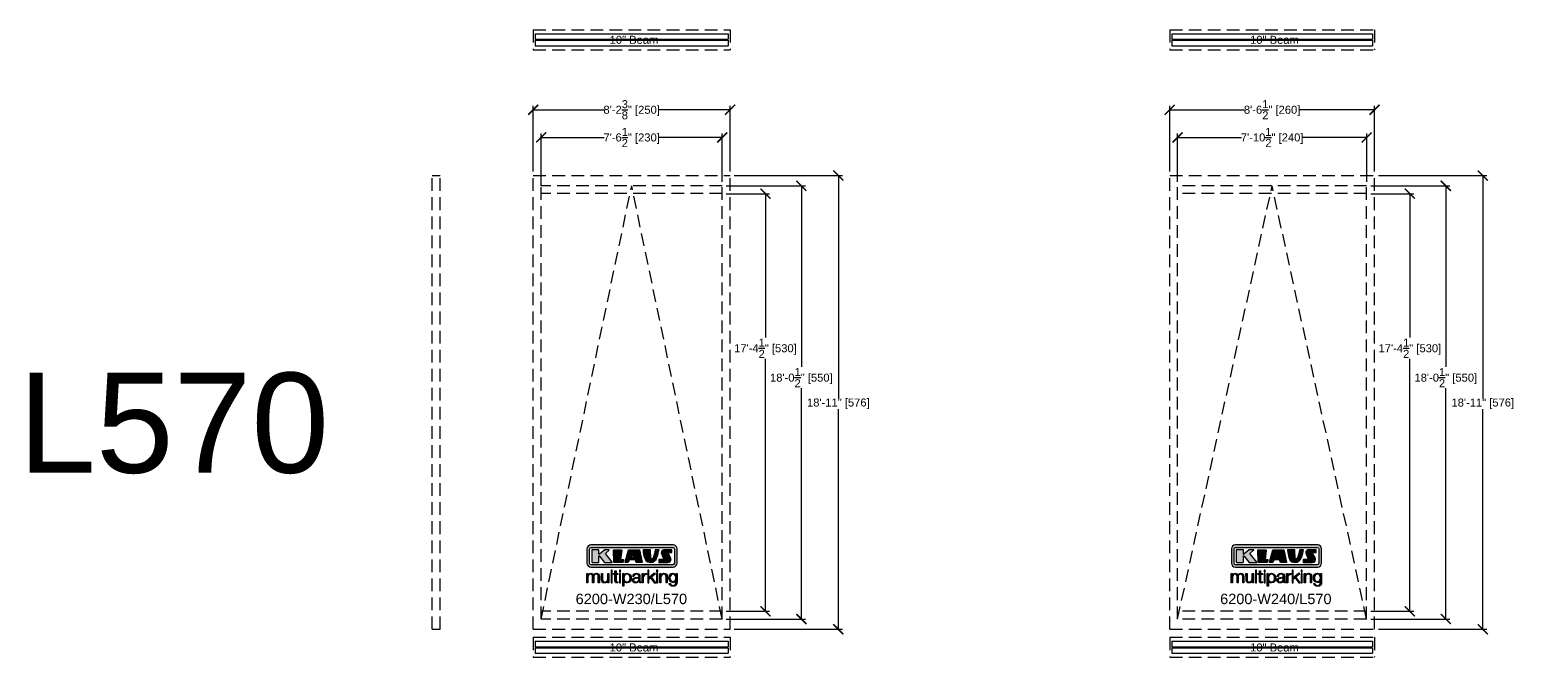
# Model space of a CAD drawing. Extents: x -210816 to 20092, y 4708 to 41486.
# Drawn here: x 14367 to 15108, y 9407 to 9721 of the extents above; entities that cross this region are included whole.
import ezdxf

# ---------------------------------------------------------------- set-up
doc = ezdxf.new("R2010")
doc.units = 0
doc.header["$MEASUREMENT"] = 0
doc.linetypes.add('DASHED', pattern=[0.2067, 0.1654, -0.0413])
doc.linetypes.add('HIDDEN', pattern=[9.525, 6.35, -3.175])
doc.layers.get('0').update_dxf_attribs({"linetype": 'CONTINUOUS'})
doc.layers.get('DEFPOINTS').update_dxf_attribs({"linetype": 'CONTINUOUS'})
for name, color, linetype in [('DIM', 6, 'CONTINUOUS'), ('KLAUS', 30, 'CONTINUOUS'), ('LOGO', 7, 'CONTINUOUS')]:
    doc.layers.add(name, color=color, linetype=linetype)
doc.styles.get("Standard").update_dxf_attribs({"font": 'arial.ttf'})
doc.dimstyles.get("Standard").update_dxf_attribs({"dimtxt": 5, "dimasz": 5, "dimexe": 2, "dimexo": 2, "dimgap": 0.09, "dimtad": 0, "dimtih": 1, "dimtoh": 1, "dimdec": 1, "dimzin": 0, "dimdsep": 46, "dimlunit": 4, "dimtxsty": 'Standard', "dimblk": 'ARCHTICK', "dimcen": -0.09, "dimadec": 0, "dimazin": 0, "dimtfac": 1, "dimtdec": 4, "dimtofl": 0, "dimtmove": 0, "dimatfit": 3, "dimldrblk": 'ARCHTICK', "dimfxl": 1, "dimtolj": 1, "dimtzin": 0, "dimarcsym": 0})

# ---------------------------------------------------------------- blocks, each defined once
blk = doc.blocks.new('_ARCHTICK')
at = {"color": 0, "linetype": 'ByBlock', "const_width": 0.15}
blk.add_lwpolyline([(-0.5, -0.5), (0.5, 0.5)], dxfattribs=at)
blk = doc.blocks.new('*D10911')
at = {"layer": 'DEFPOINTS', "color": 0}
for p in [(14712.72, 9642.48), (14712.72, 9425.98), (14752.27, 9425.98)]:
    blk.add_point(p, dxfattribs=at)
at = {"layer": 'DIM', "color": 0, "lineweight": -2}
for p, q in [((14714.72, 9642.48), (14754.27, 9642.48)), ((14752.27, 9642.48), (14752.27, 9551.97)), ((14752.27, 9425.98), (14752.27, 9541.31)), ((14714.72, 9425.98), (14754.27, 9425.98))]:
    blk.add_line(p, q, dxfattribs=at)
at = {"layer": 'DIM', "color": 0, "lineweight": -2, "xscale": 5, "yscale": 5, "zscale": 5}
for p, rotation in [((14752.27, 9642.48), 90), ((14752.27, 9425.98), 270)]:
    blk.add_blockref('_ARCHTICK', p, dxfattribs=dict(at, rotation=rotation))
at = {"layer": 'DIM', "color": 0, "insert": (14752.27, 9546.64), "char_height": 4, "attachment_point": 5}
blk.add_mtext('\\A1;18\'-0{\\H1.000000x;\\S1/2;}" [550]', dxfattribs=at)
blk = doc.blocks.new('*D10912')
at = {"layer": 'DEFPOINTS', "color": 0}
for p in [(14716.65, 9647.61), (14716.65, 9420.86), (14770.76, 9420.86)]:
    blk.add_point(p, dxfattribs=at)
at = {"layer": 'DIM', "color": 0, "lineweight": -2}
for p, q in [((14718.65, 9647.61), (14772.76, 9647.61)), ((14770.76, 9647.61), (14770.76, 9536.24)), ((14770.76, 9420.86), (14770.76, 9530.94)), ((14718.65, 9420.86), (14772.76, 9420.86))]:
    blk.add_line(p, q, dxfattribs=at)
at = {"layer": 'DIM', "color": 0, "lineweight": -2, "xscale": 5, "yscale": 5, "zscale": 5}
for p, rotation in [((14770.76, 9647.61), 90), ((14770.76, 9420.86), 270)]:
    blk.add_blockref('_ARCHTICK', p, dxfattribs=dict(at, rotation=rotation))
at = {"layer": 'DIM', "color": 0, "insert": (14770.76, 9533.59), "char_height": 4, "attachment_point": 5}
blk.add_mtext('\\A1;18\'-11" [576]', dxfattribs=at)
blk = doc.blocks.new('*D10913')
at = {"layer": 'DEFPOINTS', "color": 0}
for p in [(14712.72, 9638.58), (14712.72, 9429.86), (14734.32, 9429.86)]:
    blk.add_point(p, dxfattribs=at)
at = {"layer": 'DIM', "color": 0, "lineweight": -2}
for p, q in [((14714.72, 9638.58), (14736.32, 9638.58)), ((14734.32, 9638.58), (14734.32, 9566.65)), ((14734.32, 9429.86), (14734.32, 9556)), ((14714.72, 9429.86), (14736.32, 9429.86))]:
    blk.add_line(p, q, dxfattribs=at)
at = {"layer": 'DIM', "color": 0, "lineweight": -2, "xscale": 5, "yscale": 5, "zscale": 5}
for p, rotation in [((14734.32, 9638.58), 90), ((14734.32, 9429.86), 270)]:
    blk.add_blockref('_ARCHTICK', p, dxfattribs=dict(at, rotation=rotation))
at = {"layer": 'DIM', "color": 0, "insert": (14734.32, 9561.32), "char_height": 4, "attachment_point": 5}
blk.add_mtext('\\A1;17\'-4{\\H1.000000x;\\S1/2;}" [530]', dxfattribs=at)
blk = doc.blocks.new('*D10945')
at = {"layer": 'DEFPOINTS', "color": 0}
for p in [(15034.82, 9642.48), (15034.82, 9425.98), (15074.37, 9425.98)]:
    blk.add_point(p, dxfattribs=at)
at = {"layer": 'DIM', "color": 0, "lineweight": -2}
for p, q in [((15036.82, 9642.48), (15076.37, 9642.48)), ((15074.37, 9642.48), (15074.37, 9551.97)), ((15074.37, 9425.98), (15074.37, 9541.31)), ((15036.82, 9425.98), (15076.37, 9425.98))]:
    blk.add_line(p, q, dxfattribs=at)
at = {"layer": 'DIM', "color": 0, "lineweight": -2, "xscale": 5, "yscale": 5, "zscale": 5}
for p, rotation in [((15074.37, 9642.48), 90), ((15074.37, 9425.98), 270)]:
    blk.add_blockref('_ARCHTICK', p, dxfattribs=dict(at, rotation=rotation))
at = {"layer": 'DIM', "color": 0, "insert": (15074.37, 9546.64), "char_height": 4, "attachment_point": 5}
blk.add_mtext('\\A1;18\'-0{\\H1.000000x;\\S1/2;}" [550]', dxfattribs=at)
blk = doc.blocks.new('*D10946')
at = {"layer": 'DEFPOINTS', "color": 0}
for p in [(15038.75, 9647.61), (15038.75, 9420.86), (15092.86, 9420.86)]:
    blk.add_point(p, dxfattribs=at)
at = {"layer": 'DIM', "color": 0, "lineweight": -2}
for p, q in [((15040.75, 9647.61), (15094.86, 9647.61)), ((15092.86, 9647.61), (15092.86, 9536.24)), ((15092.86, 9420.86), (15092.86, 9530.94)), ((15040.75, 9420.86), (15094.86, 9420.86))]:
    blk.add_line(p, q, dxfattribs=at)
at = {"layer": 'DIM', "color": 0, "lineweight": -2, "xscale": 5, "yscale": 5, "zscale": 5}
for p, rotation in [((15092.86, 9647.61), 90), ((15092.86, 9420.86), 270)]:
    blk.add_blockref('_ARCHTICK', p, dxfattribs=dict(at, rotation=rotation))
at = {"layer": 'DIM', "color": 0, "insert": (15092.86, 9533.59), "char_height": 4, "attachment_point": 5}
blk.add_mtext('\\A1;18\'-11" [576]', dxfattribs=at)
blk = doc.blocks.new('*D10947')
at = {"layer": 'DEFPOINTS', "color": 0}
for p in [(15034.82, 9638.58), (15034.82, 9429.86), (15056.42, 9429.86)]:
    blk.add_point(p, dxfattribs=at)
at = {"layer": 'DIM', "color": 0, "lineweight": -2}
for p, q in [((15036.82, 9638.58), (15058.42, 9638.58)), ((15056.42, 9638.58), (15056.42, 9566.65)), ((15056.42, 9429.86), (15056.42, 9556)), ((15036.82, 9429.86), (15058.42, 9429.86))]:
    blk.add_line(p, q, dxfattribs=at)
at = {"layer": 'DIM', "color": 0, "lineweight": -2, "xscale": 5, "yscale": 5, "zscale": 5}
for p, rotation in [((15056.42, 9638.58), 90), ((15056.42, 9429.86), 270)]:
    blk.add_blockref('_ARCHTICK', p, dxfattribs=dict(at, rotation=rotation))
at = {"layer": 'DIM', "color": 0, "insert": (15056.42, 9561.32), "char_height": 4, "attachment_point": 5}
blk.add_mtext('\\A1;17\'-4{\\H1.000000x;\\S1/2;}" [530]', dxfattribs=at)
blk = doc.blocks.new('A$C21196')
at = {"layer": 'KLAUS', "linetype": 'HIDDEN'}
for p, q in [((0, 0), (0, 226.75)), ((0, 226.75), (4, 226.75)), ((4, 0), (4, 226.75)), ((0, 0), (4, 0))]:
    blk.add_line(p, q, dxfattribs=at)
blk = doc.blocks.new('KLAUS')
at = {"layer": 'LOGO'}
h = blk.add_hatch(color=8, dxfattribs=at)
h.dxf.hatch_style = 2
edge = h.paths.add_edge_path()
edge.add_spline(control_points=[(3.6, 29.1), (2.9, 29.1), (2.3, 28.5), (2.3, 27.8), (2.3, 27.8), (2.3, 16.1), (2.3, 16.1), (2.3, 15.4), (2.9, 14.8), (3.6, 14.8), (3.6, 14.8), (71.2, 14.8), (71.2, 14.8), (71.9, 14.8), (72.5, 15.4), (72.5, 16.1), (72.5, 16.1), (72.5, 27.8), (72.5, 27.8), (72.5, 28.5), (71.9, 29.1), (71.2, 29.1), (71.2, 29.1), (3.6, 29.1), (3.6, 29.1), (3.6, 29.1), (3.6, 29.1), (3.6, 29.1)], knot_values=[0, 0, 0, 0, 1, 1, 1, 2, 2, 2, 3, 3, 3, 4, 4, 4, 5, 5, 5, 6, 6, 6, 7, 7, 7, 8, 8, 8, 9, 9, 9, 9], degree=3, periodic=0)
edge = h.paths.add_edge_path()
edge.add_spline(control_points=[(3.4, 31.2), (3.4, 31.2), (71.5, 31.2), (71.5, 31.2), (73.3, 31.2), (74.7, 29.8), (74.7, 28), (74.7, 28), (74.7, 16.2), (74.7, 16.2), (74.7, 14.4), (73.3, 12.9), (71.5, 12.9), (71.5, 12.9), (3.4, 12.9), (3.4, 12.9), (1.6, 12.9), (0.1, 14.4), (0.1, 16.2), (0.1, 16.2), (0.1, 28), (0.1, 28), (0.1, 29.8), (1.6, 31.2), (3.4, 31.2), (3.4, 31.2), (3.4, 31.2), (3.4, 31.2)], knot_values=[0, 0, 0, 0, 1, 1, 1, 2, 2, 2, 3, 3, 3, 4, 4, 4, 5, 5, 5, 6, 6, 6, 7, 7, 7, 8, 8, 8, 9, 9, 9, 9], degree=3, periodic=0)
h = blk.add_hatch(color=8, dxfattribs=at)
h.dxf.hatch_style = 2
edge = h.paths.add_edge_path()
edge.add_spline(control_points=[(4.5, 27.3), (4.5, 27.3), (9.7, 27.3), (9.7, 27.3), (9.8, 27.3), (10, 27.2), (10, 27.1), (10, 27.1), (10, 23.7), (10, 23.7), (10, 23.7), (9.9, 23.6), (10, 23.6), (10.1, 23.5), (10.2, 23.6), (10.2, 23.6), (10.2, 23.6), (10.5, 23.7), (10.5, 23.7), (10.5, 23.7), (14.9, 27.3), (14.9, 27.3), (14.9, 27.3), (18.4, 27.3), (18.4, 27.3), (18.4, 27.3), (18.5, 27.3), (18.6, 27.2), (18.6, 27), (18.5, 26.9), (18.5, 26.9), (18.5, 26.9), (15.5, 24.1), (15.5, 24.1), (15.5, 24.1), (21.1, 17.1), (21.1, 17.1), (21.1, 17.1), (21.1, 16.9), (21.1, 16.9), (21.1, 16.8), (21, 16.8), (21, 16.8), (21, 16.8), (14.7, 16.8), (14.7, 16.8), (14.7, 16.8), (10.3, 22.2), (10.3, 22.2), (10.3, 22.2), (10.2, 22.2), (10.1, 22.2), (10, 22.2), (10, 22.1), (10, 22.1), (10, 22.1), (10, 17.1), (10, 17.1), (10, 16.9), (9.8, 16.8), (9.7, 16.8), (9.7, 16.8), (4.5, 16.8), (4.5, 16.8), (4.4, 16.8), (4.2, 16.9), (4.2, 17.1), (4.2, 17.1), (4.2, 27.1), (4.2, 27.1), (4.2, 27.2), (4.4, 27.3), (4.5, 27.3), (4.5, 27.3), (4.5, 27.3), (4.5, 27.3)], knot_values=[0, 0, 0, 0, 1, 1, 1, 2, 2, 2, 3, 3, 3, 4, 4, 4, 5, 5, 5, 6, 6, 6, 7, 7, 7, 8, 8, 8, 9, 9, 9, 10, 10, 10, 11, 11, 11, 12, 12, 12, 13, 13, 13, 14, 14, 14, 15, 15, 15, 16, 16, 16, 17, 17, 17, 18, 18, 18, 19, 19, 19, 20, 20, 20, 21, 21, 21, 22, 22, 22, 23, 23, 23, 24, 24, 24, 25, 25, 25, 25], degree=3, periodic=0)
h = blk.add_hatch(color=8, dxfattribs=at)
h.dxf.hatch_style = 2
h.paths.add_polyline_path([(22.4, 17.1), (22, 27.1), (22.2, 27.3), (28.5, 27.3), (28.9, 27), (28, 19.1), (30.3, 19.1), (30.4, 18.9), (30.1, 17), (29.5, 16.8), (22.6, 16.8)])
h = blk.add_hatch(color=8, dxfattribs=at)
h.paths.add_polyline_path([(36.5, 21), (38.9, 21), (37.9, 23.6)])
h.paths.add_polyline_path([(34.5, 27.3), (43.6, 27.3), (45.8, 16.9), (45.6, 16.8), (40.8, 16.8), (39.9, 18.9), (35.4, 18.9), (34.3, 16.8), (31.8, 16.8), (31.7, 17)])
h = blk.add_hatch(color=8, dxfattribs=at)
h.dxf.hatch_style = 2
edge = h.paths.add_edge_path()
edge.add_spline(control_points=[(52.7, 27.3), (52.7, 27.3), (52.9, 20.1), (52.9, 20.1), (53, 19.9), (53.2, 19.8), (53.4, 19.7), (53.9, 19.6), (54.4, 19.6), (54.6, 20), (55.2, 21.3), (56.3, 25.4), (56.6, 27.3), (56.6, 27.3), (59.8, 27.3), (59.8, 27.3), (58.8, 23.9), (58.6, 16.8), (52.6, 16.8), (48.7, 16.7), (48, 19.4), (47.3, 22.2), (46.9, 23.7), (46.5, 27.3), (46.5, 27.3), (46.5, 27.3), (52.7, 27.3), (52.7, 27.3), (52.7, 27.3), (52.7, 27.3), (52.7, 27.3)], knot_values=[0, 0, 0, 0, 1, 1, 1, 2, 2, 2, 3, 3, 3, 4, 4, 4, 5, 5, 5, 6, 6, 6, 7, 7, 7, 8, 8, 8, 9, 9, 9, 10, 10, 10, 10], degree=3, periodic=0)
h = blk.add_hatch(color=8, dxfattribs=at)
h.dxf.hatch_style = 2
edge = h.paths.add_edge_path()
edge.add_spline(control_points=[(64.5, 27.3), (64.5, 27.3), (70.3, 27.3), (70.3, 27.3), (70.3, 26.5), (70.3, 26), (70.3, 25.1), (70.3, 25.1), (67.3, 25.1), (67.3, 25.1), (67.2, 25), (67.2, 25.1), (67.2, 24.9), (67.2, 24.9), (69.7, 20.4), (69.7, 19.6), (69.7, 16.4), (67.2, 16.8), (65.9, 16.8), (65.9, 16.8), (59.6, 16.8), (59.6, 16.8), (59.6, 17.8), (59.6, 18.2), (59.6, 19.1), (59.6, 19.1), (63.8, 19.1), (63.8, 19.1), (63.8, 19.2), (63.8, 19.1), (63.8, 19.3), (63.8, 20.3), (61.6, 23.1), (61.6, 24.6), (61.6, 26.3), (62.8, 27.3), (64.5, 27.3), (64.5, 27.3), (64.5, 27.3), (64.5, 27.3)], knot_values=[0, 0, 0, 0, 1, 1, 1, 2, 2, 2, 3, 3, 3, 4, 4, 4, 5, 5, 5, 6, 6, 6, 7, 7, 7, 8, 8, 8, 9, 9, 9, 10, 10, 10, 11, 11, 11, 12, 12, 12, 13, 13, 13, 13], degree=3, periodic=0)
h = blk.add_hatch(color=30, dxfattribs=at)
h.dxf.hatch_style = 2
edge = h.paths.add_edge_path()
edge.add_spline(control_points=[(0, 0), (0, 0), (0.9, 0), (0.9, 0), (0.9, 0), (0.9, 4.2), (0.9, 4.2), (0.9, 5.8), (1.6, 7), (3.2, 7), (4.3, 7), (4.8, 6.1), (4.8, 5.1), (4.8, 5.1), (4.8, 0), (4.8, 0), (4.8, 0), (5.7, 0), (5.7, 0), (5.7, 0), (5.7, 4.3), (5.7, 4.3), (5.7, 5.7), (6.1, 7), (7.7, 7), (9, 7), (9.5, 6.3), (9.5, 5.1), (9.5, 5.1), (9.5, 0), (9.5, 0), (9.5, 0), (10.4, 0), (10.4, 0), (10.4, 0), (10.4, 5.1), (10.4, 5.1), (10.4, 6.9), (9.6, 7.8), (7.9, 7.8), (6.9, 7.8), (6, 7.3), (5.5, 6.3), (5.3, 7.3), (4.4, 7.8), (3.4, 7.8), (2.2, 7.8), (1.4, 7.2), (0.9, 6.3), (0.9, 6.3), (0.9, 6.3), (0.9, 6.3), (0.9, 6.3), (0.9, 7.6), (0.9, 7.6), (0.9, 7.6), (0, 7.6), (0, 7.6), (0, 7.6), (0, 0), (0, 0), (0, 0), (0, 0), (0, 0)], knot_values=[0, 0, 0, 0, 1, 1, 1, 2, 2, 2, 3, 3, 3, 4, 4, 4, 5, 5, 5, 6, 6, 6, 7, 7, 7, 8, 8, 8, 9, 9, 9, 10, 10, 10, 11, 11, 11, 12, 12, 12, 13, 13, 13, 14, 14, 14, 15, 15, 15, 16, 16, 16, 17, 17, 17, 18, 18, 18, 19, 19, 19, 20, 20, 20, 21, 21, 21, 21], degree=3, periodic=0)
h = blk.add_hatch(color=30, dxfattribs=at)
h.dxf.hatch_style = 2
edge = h.paths.add_edge_path()
edge.add_spline(control_points=[(18.3, 7.6), (18.3, 7.6), (17.4, 7.6), (17.4, 7.6), (17.4, 7.6), (17.4, 3.6), (17.4, 3.6), (17.4, 2), (16.7, 0.6), (15.1, 0.6), (13.7, 0.6), (13.1, 1.3), (13.1, 2.6), (13.1, 2.6), (13.1, 7.6), (13.1, 7.6), (13.1, 7.6), (12.2, 7.6), (12.2, 7.6), (12.2, 7.6), (12.2, 2.6), (12.2, 2.6), (12.2, 0.9), (12.9, -0.2), (14.8, -0.2), (16, -0.2), (17, 0.4), (17.4, 1.4), (17.4, 1.4), (17.5, 1.4), (17.5, 1.4), (17.5, 1.4), (17.5, 0), (17.5, 0), (17.5, 0), (18.3, 0), (18.3, 0), (18.3, 0), (18.3, 7.6), (18.3, 7.6), (18.3, 7.6), (18.3, 7.6), (18.3, 7.6)], knot_values=[0, 0, 0, 0, 1, 1, 1, 2, 2, 2, 3, 3, 3, 4, 4, 4, 5, 5, 5, 6, 6, 6, 7, 7, 7, 8, 8, 8, 9, 9, 9, 10, 10, 10, 11, 11, 11, 12, 12, 12, 13, 13, 13, 14, 14, 14, 14], degree=3, periodic=0)
h = blk.add_hatch(color=30, dxfattribs=at)
h.dxf.hatch_style = 2
h.paths.add_polyline_path([(20.1, 0), (21, 0), (21, 10.5), (20.1, 10.5)])
h = blk.add_hatch(color=30, dxfattribs=at)
h.dxf.hatch_style = 2
edge = h.paths.add_edge_path()
edge.add_spline(control_points=[(24.2, 9.8), (24.2, 9.8), (23.3, 9.8), (23.3, 9.8), (23.3, 9.8), (23.3, 7.6), (23.3, 7.6), (23.3, 7.6), (22, 7.6), (22, 7.6), (22, 7.6), (22, 6.8), (22, 6.8), (22, 6.8), (23.3, 6.8), (23.3, 6.8), (23.3, 6.8), (23.3, 1.6), (23.3, 1.6), (23.3, 0.3), (23.7, -0.1), (24.9, -0.1), (25.2, -0.1), (25.5, -0.1), (25.8, -0.1), (25.8, -0.1), (25.8, 0.7), (25.8, 0.7), (25.5, 0.7), (25.2, 0.7), (25, 0.7), (24.3, 0.7), (24.2, 1.1), (24.2, 1.7), (24.2, 1.7), (24.2, 6.8), (24.2, 6.8), (24.2, 6.8), (25.8, 6.8), (25.8, 6.8), (25.8, 6.8), (25.8, 7.6), (25.8, 7.6), (25.8, 7.6), (24.2, 7.6), (24.2, 7.6), (24.2, 7.6), (24.2, 9.8), (24.2, 9.8), (24.2, 9.8), (24.2, 9.8), (24.2, 9.8)], knot_values=[0, 0, 0, 0, 1, 1, 1, 2, 2, 2, 3, 3, 3, 4, 4, 4, 5, 5, 5, 6, 6, 6, 7, 7, 7, 8, 8, 8, 9, 9, 9, 10, 10, 10, 11, 11, 11, 12, 12, 12, 13, 13, 13, 14, 14, 14, 15, 15, 15, 16, 16, 16, 17, 17, 17, 17], degree=3, periodic=0)
h = blk.add_hatch(color=30, dxfattribs=at)
h.paths.add_polyline_path([(27.1, 0), (28, 0), (28, 7.6), (27.1, 7.6)])
h.paths.add_polyline_path([(27.1, 9), (28, 9), (28, 10.5), (27.1, 10.5)])
h = blk.add_hatch(color=30, dxfattribs=at)
edge = h.paths.add_edge_path()
edge.add_spline(control_points=[(35.8, 3.8), (35.8, 2.2), (35.1, 0.6), (33.4, 0.6), (31.4, 0.6), (30.7, 2.2), (30.7, 3.8), (30.7, 5.5), (31.3, 7), (33.4, 7), (35.1, 7), (35.8, 5.3), (35.8, 3.8), (35.8, 3.8), (35.8, 3.8), (35.8, 3.8)], knot_values=[0, 0, 0, 0, 1, 1, 1, 2, 2, 2, 3, 3, 3, 4, 4, 4, 5, 5, 5, 5], degree=3, periodic=0)
edge = h.paths.add_edge_path()
edge.add_spline(control_points=[(29.8, -2.8), (29.8, -2.8), (30.7, -2.8), (30.7, -2.8), (30.7, -2.8), (30.7, 1.4), (30.7, 1.4), (30.7, 1.4), (30.7, 1.4), (30.7, 1.4), (31.1, 0.4), (32.2, -0.2), (33.4, -0.2), (35.7, -0.2), (36.8, 1.6), (36.8, 3.8), (36.8, 5.9), (35.7, 7.8), (33.4, 7.8), (32.2, 7.8), (31.1, 7.1), (30.7, 6.1), (30.7, 6.1), (30.6, 6.1), (30.6, 6.1), (30.6, 6.1), (30.6, 7.6), (30.6, 7.6), (30.6, 7.6), (29.8, 7.6), (29.8, 7.6), (29.8, 7.6), (29.8, -2.8), (29.8, -2.8), (29.8, -2.8), (29.8, -2.8), (29.8, -2.8)], knot_values=[0, 0, 0, 0, 1, 1, 1, 2, 2, 2, 3, 3, 3, 4, 4, 4, 5, 5, 5, 6, 6, 6, 7, 7, 7, 8, 8, 8, 9, 9, 9, 10, 10, 10, 11, 11, 11, 12, 12, 12, 12], degree=3, periodic=0)
h = blk.add_hatch(color=30, dxfattribs=at)
edge = h.paths.add_edge_path()
edge.add_spline(control_points=[(43, 2.9), (43, 1.4), (41.8, 0.6), (40.4, 0.6), (39.5, 0.6), (38.7, 1.1), (38.7, 2), (38.7, 3.5), (40.7, 3.5), (42.2, 3.8), (42.5, 3.8), (42.9, 3.9), (43, 4.1), (43, 4.1), (43, 4.1), (43, 4.1), (43, 4.1), (43, 2.9), (43, 2.9), (43, 2.9), (43, 2.9), (43, 2.9)], knot_values=[0, 0, 0, 0, 1, 1, 1, 2, 2, 2, 3, 3, 3, 4, 4, 4, 5, 5, 5, 6, 6, 6, 7, 7, 7, 7], degree=3, periodic=0)
edge = h.paths.add_edge_path()
edge.add_spline(control_points=[(39, 5.2), (39.1, 6.5), (39.9, 7), (41.1, 7), (42.1, 7), (43, 6.7), (43, 5.4), (43, 4.6), (42.6, 4.5), (41.8, 4.4), (39.9, 4.2), (37.8, 4.1), (37.8, 2), (37.8, 0.5), (38.9, -0.2), (40.3, -0.2), (41.8, -0.2), (42.4, 0.3), (43.1, 1.3), (43.1, 1.3), (43.1, 1.3), (43.1, 1.3), (43.1, 0.5), (43.2, 0), (44.2, 0), (44.4, 0), (44.6, 0), (44.8, 0.1), (44.8, 0.1), (44.8, 0.8), (44.8, 0.8), (44.7, 0.8), (44.6, 0.8), (44.5, 0.8), (44.1, 0.8), (44, 1), (44, 1.3), (44, 1.3), (44, 5.3), (44, 5.3), (44, 7.4), (42.5, 7.8), (41.2, 7.8), (39.4, 7.8), (38.2, 7), (38.1, 5.2), (38.1, 5.2), (39, 5.2), (39, 5.2), (39, 5.2), (39, 5.2), (39, 5.2)], knot_values=[0, 0, 0, 0, 1, 1, 1, 2, 2, 2, 3, 3, 3, 4, 4, 4, 5, 5, 5, 6, 6, 6, 7, 7, 7, 8, 8, 8, 9, 9, 9, 10, 10, 10, 11, 11, 11, 12, 12, 12, 13, 13, 13, 14, 14, 14, 15, 15, 15, 16, 16, 16, 17, 17, 17, 17], degree=3, periodic=0)
h = blk.add_hatch(color=30, dxfattribs=at)
h.dxf.hatch_style = 2
edge = h.paths.add_edge_path()
edge.add_spline(control_points=[(45.8, 0), (45.8, 0), (46.7, 0), (46.7, 0), (46.7, 0), (46.7, 4), (46.7, 4), (46.7, 5.6), (47.9, 6.8), (49.5, 6.7), (49.5, 6.7), (49.5, 7.7), (49.5, 7.7), (48.2, 7.7), (47.1, 7), (46.7, 5.8), (46.7, 5.8), (46.6, 5.8), (46.6, 5.8), (46.6, 5.8), (46.6, 7.6), (46.6, 7.6), (46.6, 7.6), (45.8, 7.6), (45.8, 7.6), (45.8, 7.6), (45.8, 0), (45.8, 0), (45.8, 0), (45.8, 0), (45.8, 0)], knot_values=[0, 0, 0, 0, 1, 1, 1, 2, 2, 2, 3, 3, 3, 4, 4, 4, 5, 5, 5, 6, 6, 6, 7, 7, 7, 8, 8, 8, 9, 9, 9, 10, 10, 10, 10], degree=3, periodic=0)
h = blk.add_hatch(color=30, dxfattribs=at)
h.dxf.hatch_style = 2
h.paths.add_polyline_path([(50.4, 0), (51.3, 0), (51.3, 2.9), (52.8, 4.1), (55.8, 0), (57, 0), (53.5, 4.8), (56.7, 7.6), (55.5, 7.6), (51.3, 3.9), (51.3, 10.5), (50.4, 10.5)])
h = blk.add_hatch(color=30, dxfattribs=at)
h.paths.add_polyline_path([(57.7, 0), (58.7, 0), (58.7, 7.6), (57.7, 7.6)])
h.paths.add_polyline_path([(57.7, 9), (58.7, 9), (58.7, 10.5), (57.7, 10.5)])
h = blk.add_hatch(color=30, dxfattribs=at)
h.dxf.hatch_style = 2
edge = h.paths.add_edge_path()
edge.add_spline(control_points=[(60.4, 0), (60.4, 0), (61.3, 0), (61.3, 0), (61.3, 0), (61.3, 4.4), (61.3, 4.4), (61.4, 5.9), (62.2, 7), (63.7, 7), (65.2, 7), (65.6, 6), (65.6, 4.7), (65.6, 4.7), (65.6, 0), (65.6, 0), (65.6, 0), (66.5, 0), (66.5, 0), (66.5, 0), (66.5, 4.9), (66.5, 4.9), (66.5, 6.7), (65.9, 7.8), (63.8, 7.8), (62.7, 7.8), (61.7, 7.2), (61.4, 6.3), (61.4, 6.3), (61.3, 6.3), (61.3, 6.3), (61.3, 6.3), (61.3, 7.6), (61.3, 7.6), (61.3, 7.6), (60.4, 7.6), (60.4, 7.6), (60.4, 7.6), (60.4, 0), (60.4, 0), (60.4, 0), (60.4, 0), (60.4, 0)], knot_values=[0, 0, 0, 0, 1, 1, 1, 2, 2, 2, 3, 3, 3, 4, 4, 4, 5, 5, 5, 6, 6, 6, 7, 7, 7, 8, 8, 8, 9, 9, 9, 10, 10, 10, 11, 11, 11, 12, 12, 12, 13, 13, 13, 14, 14, 14, 14], degree=3, periodic=0)
h = blk.add_hatch(color=30, dxfattribs=at)
edge = h.paths.add_edge_path()
edge.add_spline(control_points=[(71.3, 0.9), (69.6, 0.9), (68.8, 2.3), (68.8, 3.9), (68.8, 5.4), (69.6, 7), (71.3, 7), (73.1, 7), (73.7, 5.3), (73.7, 3.9), (73.7, 2.3), (72.9, 0.9), (71.3, 0.9), (71.3, 0.9), (71.3, 0.9), (71.3, 0.9)], knot_values=[0, 0, 0, 0, 1, 1, 1, 2, 2, 2, 3, 3, 3, 4, 4, 4, 5, 5, 5, 5], degree=3, periodic=0)
edge = h.paths.add_edge_path()
edge.add_spline(control_points=[(74.7, 7.6), (74.7, 7.6), (73.7, 7.6), (73.7, 7.6), (73.7, 7.6), (73.7, 6.3), (73.7, 6.3), (73.7, 6.3), (73.7, 6.3), (73.7, 6.3), (73.4, 7.1), (72.4, 7.8), (71.3, 7.8), (69.1, 7.8), (67.9, 6), (67.9, 4), (67.9, 1.8), (68.9, 0.1), (71.3, 0.1), (72.4, 0.1), (73.3, 0.7), (73.7, 1.6), (73.7, 1.6), (73.7, 1.6), (73.7, 1.6), (73.7, 1.6), (73.7, 0.6), (73.7, 0.6), (73.7, -1.2), (73, -2.2), (71.3, -2.2), (70.3, -2.2), (69.3, -1.8), (69.1, -0.7), (69.1, -0.7), (68.2, -0.7), (68.2, -0.7), (68.3, -2.3), (69.8, -3), (71.3, -3), (73.8, -3), (74.7, -1.6), (74.7, 0.6), (74.7, 0.6), (74.7, 7.6), (74.7, 7.6), (74.7, 7.6), (74.7, 7.6), (74.7, 7.6)], knot_values=[0, 0, 0, 0, 1, 1, 1, 2, 2, 2, 3, 3, 3, 4, 4, 4, 5, 5, 5, 6, 6, 6, 7, 7, 7, 8, 8, 8, 9, 9, 9, 10, 10, 10, 11, 11, 11, 12, 12, 12, 13, 13, 13, 14, 14, 14, 15, 15, 15, 16, 16, 16, 16], degree=3, periodic=0)
for points in [[(22.4, 17.1), (22, 27.1), (22.2, 27.3), (28.5, 27.3), (28.9, 27), (28, 19.1), (30.3, 19.1), (30.4, 18.9), (30.1, 17), (29.5, 16.8), (22.6, 16.8), (22.4, 17.1), (22.4, 17.1)], [(34.5, 27.3), (43.6, 27.3), (45.8, 16.9), (45.6, 16.8), (40.8, 16.8), (39.9, 18.9), (35.4, 18.9), (34.3, 16.8), (31.8, 16.8), (31.7, 17), (34.5, 27.3), (34.5, 27.3)], [(36.5, 21), (38.9, 21), (37.9, 23.6), (36.5, 21), (36.5, 21)], [(20.1, 0), (21, 0), (21, 10.5), (20.1, 10.5), (20.1, 0), (20.1, 0)], [(27.1, 9), (28, 9), (28, 10.5), (27.1, 10.5), (27.1, 9), (27.1, 9)], [(27.1, 0), (28, 0), (28, 7.6), (27.1, 7.6), (27.1, 0), (27.1, 0)], [(50.4, 0), (51.3, 0), (51.3, 2.9), (52.8, 4.1), (55.8, 0), (57, 0), (53.5, 4.8), (56.7, 7.6), (55.5, 7.6), (51.3, 3.9), (51.3, 10.5), (50.4, 10.5), (50.4, 0), (50.4, 0)], [(57.7, 9), (58.7, 9), (58.7, 10.5), (57.7, 10.5), (57.7, 9), (57.7, 9)], [(57.7, 0), (58.7, 0), (58.7, 7.6), (57.7, 7.6), (57.7, 0), (57.7, 0)]]:
    blk.add_lwpolyline(points, dxfattribs=at)
for points, knots in [([(3.4, 31.2), (3.4, 31.2), (71.5, 31.2), (71.5, 31.2), (73.3, 31.2), (74.7, 29.8), (74.7, 28), (74.7, 28), (74.7, 16.2), (74.7, 16.2), (74.7, 14.4), (73.3, 12.9), (71.5, 12.9), (71.5, 12.9), (3.4, 12.9), (3.4, 12.9), (1.6, 12.9), (0.1, 14.4), (0.1, 16.2), (0.1, 16.2), (0.1, 28), (0.1, 28), (0.1, 29.8), (1.6, 31.2), (3.4, 31.2), (3.4, 31.2), (3.4, 31.2), (3.4, 31.2)], [0, 0, 0, 0, 1, 1, 1, 2, 2, 2, 3, 3, 3, 4, 4, 4, 5, 5, 5, 6, 6, 6, 7, 7, 7, 8, 8, 8, 9, 9, 9, 9]), ([(3.6, 29.1), (2.9, 29.1), (2.3, 28.5), (2.3, 27.8), (2.3, 27.8), (2.3, 16.1), (2.3, 16.1), (2.3, 15.4), (2.9, 14.8), (3.6, 14.8), (3.6, 14.8), (71.2, 14.8), (71.2, 14.8), (71.9, 14.8), (72.5, 15.4), (72.5, 16.1), (72.5, 16.1), (72.5, 27.8), (72.5, 27.8), (72.5, 28.5), (71.9, 29.1), (71.2, 29.1), (71.2, 29.1), (3.6, 29.1), (3.6, 29.1), (3.6, 29.1), (3.6, 29.1), (3.6, 29.1)], [0, 0, 0, 0, 1, 1, 1, 2, 2, 2, 3, 3, 3, 4, 4, 4, 5, 5, 5, 6, 6, 6, 7, 7, 7, 8, 8, 8, 9, 9, 9, 9]), ([(4.5, 27.3), (4.5, 27.3), (9.7, 27.3), (9.7, 27.3), (9.8, 27.3), (10, 27.2), (10, 27.1), (10, 27.1), (10, 23.7), (10, 23.7), (10, 23.7), (9.9, 23.6), (10, 23.6), (10.1, 23.5), (10.2, 23.6), (10.2, 23.6), (10.2, 23.6), (10.5, 23.7), (10.5, 23.7), (10.5, 23.7), (14.9, 27.3), (14.9, 27.3), (14.9, 27.3), (18.4, 27.3), (18.4, 27.3), (18.4, 27.3), (18.5, 27.3), (18.6, 27.2), (18.6, 27), (18.5, 26.9), (18.5, 26.9), (18.5, 26.9), (15.5, 24.1), (15.5, 24.1), (15.5, 24.1), (21.1, 17.1), (21.1, 17.1), (21.1, 17.1), (21.1, 16.9), (21.1, 16.9), (21.1, 16.8), (21, 16.8), (21, 16.8), (21, 16.8), (14.7, 16.8), (14.7, 16.8), (14.7, 16.8), (10.3, 22.2), (10.3, 22.2), (10.3, 22.2), (10.2, 22.2), (10.1, 22.2), (10, 22.2), (10, 22.1), (10, 22.1), (10, 22.1), (10, 17.1), (10, 17.1), (10, 16.9), (9.8, 16.8), (9.7, 16.8), (9.7, 16.8), (4.5, 16.8), (4.5, 16.8), (4.4, 16.8), (4.2, 16.9), (4.2, 17.1), (4.2, 17.1), (4.2, 27.1), (4.2, 27.1), (4.2, 27.2), (4.4, 27.3), (4.5, 27.3), (4.5, 27.3), (4.5, 27.3), (4.5, 27.3)], [0, 0, 0, 0, 1, 1, 1, 2, 2, 2, 3, 3, 3, 4, 4, 4, 5, 5, 5, 6, 6, 6, 7, 7, 7, 8, 8, 8, 9, 9, 9, 10, 10, 10, 11, 11, 11, 12, 12, 12, 13, 13, 13, 14, 14, 14, 15, 15, 15, 16, 16, 16, 17, 17, 17, 18, 18, 18, 19, 19, 19, 20, 20, 20, 21, 21, 21, 22, 22, 22, 23, 23, 23, 24, 24, 24, 25, 25, 25, 25]), ([(52.7, 27.3), (52.7, 27.3), (52.9, 20.1), (52.9, 20.1), (53, 19.9), (53.2, 19.8), (53.4, 19.7), (53.9, 19.6), (54.4, 19.6), (54.6, 20), (55.2, 21.3), (56.3, 25.4), (56.6, 27.3), (56.6, 27.3), (59.8, 27.3), (59.8, 27.3), (58.8, 23.9), (58.6, 16.8), (52.6, 16.8), (48.7, 16.7), (48, 19.4), (47.3, 22.2), (46.9, 23.7), (46.5, 27.3), (46.5, 27.3), (46.5, 27.3), (52.7, 27.3), (52.7, 27.3), (52.7, 27.3), (52.7, 27.3), (52.7, 27.3)], [0, 0, 0, 0, 1, 1, 1, 2, 2, 2, 3, 3, 3, 4, 4, 4, 5, 5, 5, 6, 6, 6, 7, 7, 7, 8, 8, 8, 9, 9, 9, 10, 10, 10, 10]), ([(64.5, 27.3), (64.5, 27.3), (70.3, 27.3), (70.3, 27.3), (70.3, 26.5), (70.3, 26), (70.3, 25.1), (70.3, 25.1), (67.3, 25.1), (67.3, 25.1), (67.2, 25), (67.2, 25.1), (67.2, 24.9), (67.2, 24.9), (69.7, 20.4), (69.7, 19.6), (69.7, 16.4), (67.2, 16.8), (65.9, 16.8), (65.9, 16.8), (59.6, 16.8), (59.6, 16.8), (59.6, 17.8), (59.6, 18.2), (59.6, 19.1), (59.6, 19.1), (63.8, 19.1), (63.8, 19.1), (63.8, 19.2), (63.8, 19.1), (63.8, 19.3), (63.8, 20.3), (61.6, 23.1), (61.6, 24.6), (61.6, 26.3), (62.8, 27.3), (64.5, 27.3), (64.5, 27.3), (64.5, 27.3), (64.5, 27.3)], [0, 0, 0, 0, 1, 1, 1, 2, 2, 2, 3, 3, 3, 4, 4, 4, 5, 5, 5, 6, 6, 6, 7, 7, 7, 8, 8, 8, 9, 9, 9, 10, 10, 10, 11, 11, 11, 12, 12, 12, 13, 13, 13, 13]), ([(0, 0), (0, 0), (0.9, 0), (0.9, 0), (0.9, 0), (0.9, 4.2), (0.9, 4.2), (0.9, 5.8), (1.6, 7), (3.2, 7), (4.3, 7), (4.8, 6.1), (4.8, 5.1), (4.8, 5.1), (4.8, 0), (4.8, 0), (4.8, 0), (5.7, 0), (5.7, 0), (5.7, 0), (5.7, 4.3), (5.7, 4.3), (5.7, 5.7), (6.1, 7), (7.7, 7), (9, 7), (9.5, 6.3), (9.5, 5.1), (9.5, 5.1), (9.5, 0), (9.5, 0), (9.5, 0), (10.4, 0), (10.4, 0), (10.4, 0), (10.4, 5.1), (10.4, 5.1), (10.4, 6.9), (9.6, 7.8), (7.9, 7.8), (6.9, 7.8), (6, 7.3), (5.5, 6.3), (5.3, 7.3), (4.4, 7.8), (3.4, 7.8), (2.2, 7.8), (1.4, 7.2), (0.9, 6.3), (0.9, 6.3), (0.9, 6.3), (0.9, 6.3), (0.9, 6.3), (0.9, 7.6), (0.9, 7.6), (0.9, 7.6), (0, 7.6), (0, 7.6), (0, 7.6), (0, 0), (0, 0), (0, 0), (0, 0), (0, 0)], [0, 0, 0, 0, 1, 1, 1, 2, 2, 2, 3, 3, 3, 4, 4, 4, 5, 5, 5, 6, 6, 6, 7, 7, 7, 8, 8, 8, 9, 9, 9, 10, 10, 10, 11, 11, 11, 12, 12, 12, 13, 13, 13, 14, 14, 14, 15, 15, 15, 16, 16, 16, 17, 17, 17, 18, 18, 18, 19, 19, 19, 20, 20, 20, 21, 21, 21, 21]), ([(18.3, 7.6), (18.3, 7.6), (17.4, 7.6), (17.4, 7.6), (17.4, 7.6), (17.4, 3.6), (17.4, 3.6), (17.4, 2), (16.7, 0.6), (15.1, 0.6), (13.7, 0.6), (13.1, 1.3), (13.1, 2.6), (13.1, 2.6), (13.1, 7.6), (13.1, 7.6), (13.1, 7.6), (12.2, 7.6), (12.2, 7.6), (12.2, 7.6), (12.2, 2.6), (12.2, 2.6), (12.2, 0.9), (12.9, -0.2), (14.8, -0.2), (16, -0.2), (17, 0.4), (17.4, 1.4), (17.4, 1.4), (17.5, 1.4), (17.5, 1.4), (17.5, 1.4), (17.5, 0), (17.5, 0), (17.5, 0), (18.3, 0), (18.3, 0), (18.3, 0), (18.3, 7.6), (18.3, 7.6), (18.3, 7.6), (18.3, 7.6), (18.3, 7.6)], [0, 0, 0, 0, 1, 1, 1, 2, 2, 2, 3, 3, 3, 4, 4, 4, 5, 5, 5, 6, 6, 6, 7, 7, 7, 8, 8, 8, 9, 9, 9, 10, 10, 10, 11, 11, 11, 12, 12, 12, 13, 13, 13, 14, 14, 14, 14]), ([(24.2, 9.8), (24.2, 9.8), (23.3, 9.8), (23.3, 9.8), (23.3, 9.8), (23.3, 7.6), (23.3, 7.6), (23.3, 7.6), (22, 7.6), (22, 7.6), (22, 7.6), (22, 6.8), (22, 6.8), (22, 6.8), (23.3, 6.8), (23.3, 6.8), (23.3, 6.8), (23.3, 1.6), (23.3, 1.6), (23.3, 0.3), (23.7, -0.1), (24.9, -0.1), (25.2, -0.1), (25.5, -0.1), (25.8, -0.1), (25.8, -0.1), (25.8, 0.7), (25.8, 0.7), (25.5, 0.7), (25.2, 0.7), (25, 0.7), (24.3, 0.7), (24.2, 1.1), (24.2, 1.7), (24.2, 1.7), (24.2, 6.8), (24.2, 6.8), (24.2, 6.8), (25.8, 6.8), (25.8, 6.8), (25.8, 6.8), (25.8, 7.6), (25.8, 7.6), (25.8, 7.6), (24.2, 7.6), (24.2, 7.6), (24.2, 7.6), (24.2, 9.8), (24.2, 9.8), (24.2, 9.8), (24.2, 9.8), (24.2, 9.8)], [0, 0, 0, 0, 1, 1, 1, 2, 2, 2, 3, 3, 3, 4, 4, 4, 5, 5, 5, 6, 6, 6, 7, 7, 7, 8, 8, 8, 9, 9, 9, 10, 10, 10, 11, 11, 11, 12, 12, 12, 13, 13, 13, 14, 14, 14, 15, 15, 15, 16, 16, 16, 17, 17, 17, 17]), ([(29.8, -2.8), (29.8, -2.8), (30.7, -2.8), (30.7, -2.8), (30.7, -2.8), (30.7, 1.4), (30.7, 1.4), (30.7, 1.4), (30.7, 1.4), (30.7, 1.4), (31.1, 0.4), (32.2, -0.2), (33.4, -0.2), (35.7, -0.2), (36.8, 1.6), (36.8, 3.8), (36.8, 5.9), (35.7, 7.8), (33.4, 7.8), (32.2, 7.8), (31.1, 7.1), (30.7, 6.1), (30.7, 6.1), (30.6, 6.1), (30.6, 6.1), (30.6, 6.1), (30.6, 7.6), (30.6, 7.6), (30.6, 7.6), (29.8, 7.6), (29.8, 7.6), (29.8, 7.6), (29.8, -2.8), (29.8, -2.8), (29.8, -2.8), (29.8, -2.8), (29.8, -2.8)], [0, 0, 0, 0, 1, 1, 1, 2, 2, 2, 3, 3, 3, 4, 4, 4, 5, 5, 5, 6, 6, 6, 7, 7, 7, 8, 8, 8, 9, 9, 9, 10, 10, 10, 11, 11, 11, 12, 12, 12, 12]), ([(35.8, 3.8), (35.8, 2.2), (35.1, 0.6), (33.4, 0.6), (31.4, 0.6), (30.7, 2.2), (30.7, 3.8), (30.7, 5.5), (31.3, 7), (33.4, 7), (35.1, 7), (35.8, 5.3), (35.8, 3.8), (35.8, 3.8), (35.8, 3.8), (35.8, 3.8)], [0, 0, 0, 0, 1, 1, 1, 2, 2, 2, 3, 3, 3, 4, 4, 4, 5, 5, 5, 5]), ([(39, 5.2), (39.1, 6.5), (39.9, 7), (41.1, 7), (42.1, 7), (43, 6.7), (43, 5.4), (43, 4.6), (42.6, 4.5), (41.8, 4.4), (39.9, 4.2), (37.8, 4.1), (37.8, 2), (37.8, 0.5), (38.9, -0.2), (40.3, -0.2), (41.8, -0.2), (42.4, 0.3), (43.1, 1.3), (43.1, 1.3), (43.1, 1.3), (43.1, 1.3), (43.1, 0.5), (43.2, 0), (44.2, 0), (44.4, 0), (44.6, 0), (44.8, 0.1), (44.8, 0.1), (44.8, 0.8), (44.8, 0.8), (44.7, 0.8), (44.6, 0.8), (44.5, 0.8), (44.1, 0.8), (44, 1), (44, 1.3), (44, 1.3), (44, 5.3), (44, 5.3), (44, 7.4), (42.5, 7.8), (41.2, 7.8), (39.4, 7.8), (38.2, 7), (38.1, 5.2), (38.1, 5.2), (39, 5.2), (39, 5.2), (39, 5.2), (39, 5.2), (39, 5.2)], [0, 0, 0, 0, 1, 1, 1, 2, 2, 2, 3, 3, 3, 4, 4, 4, 5, 5, 5, 6, 6, 6, 7, 7, 7, 8, 8, 8, 9, 9, 9, 10, 10, 10, 11, 11, 11, 12, 12, 12, 13, 13, 13, 14, 14, 14, 15, 15, 15, 16, 16, 16, 17, 17, 17, 17]), ([(43, 2.9), (43, 1.4), (41.8, 0.6), (40.4, 0.6), (39.5, 0.6), (38.7, 1.1), (38.7, 2), (38.7, 3.5), (40.7, 3.5), (42.2, 3.8), (42.5, 3.8), (42.9, 3.9), (43, 4.1), (43, 4.1), (43, 4.1), (43, 4.1), (43, 4.1), (43, 2.9), (43, 2.9), (43, 2.9), (43, 2.9), (43, 2.9)], [0, 0, 0, 0, 1, 1, 1, 2, 2, 2, 3, 3, 3, 4, 4, 4, 5, 5, 5, 6, 6, 6, 7, 7, 7, 7]), ([(45.8, 0), (45.8, 0), (46.7, 0), (46.7, 0), (46.7, 0), (46.7, 4), (46.7, 4), (46.7, 5.6), (47.9, 6.8), (49.5, 6.7), (49.5, 6.7), (49.5, 7.7), (49.5, 7.7), (48.2, 7.7), (47.1, 7), (46.7, 5.8), (46.7, 5.8), (46.6, 5.8), (46.6, 5.8), (46.6, 5.8), (46.6, 7.6), (46.6, 7.6), (46.6, 7.6), (45.8, 7.6), (45.8, 7.6), (45.8, 7.6), (45.8, 0), (45.8, 0), (45.8, 0), (45.8, 0), (45.8, 0)], [0, 0, 0, 0, 1, 1, 1, 2, 2, 2, 3, 3, 3, 4, 4, 4, 5, 5, 5, 6, 6, 6, 7, 7, 7, 8, 8, 8, 9, 9, 9, 10, 10, 10, 10]), ([(60.4, 0), (60.4, 0), (61.3, 0), (61.3, 0), (61.3, 0), (61.3, 4.4), (61.3, 4.4), (61.4, 5.9), (62.2, 7), (63.7, 7), (65.2, 7), (65.6, 6), (65.6, 4.7), (65.6, 4.7), (65.6, 0), (65.6, 0), (65.6, 0), (66.5, 0), (66.5, 0), (66.5, 0), (66.5, 4.9), (66.5, 4.9), (66.5, 6.7), (65.9, 7.8), (63.8, 7.8), (62.7, 7.8), (61.7, 7.2), (61.4, 6.3), (61.4, 6.3), (61.3, 6.3), (61.3, 6.3), (61.3, 6.3), (61.3, 7.6), (61.3, 7.6), (61.3, 7.6), (60.4, 7.6), (60.4, 7.6), (60.4, 7.6), (60.4, 0), (60.4, 0), (60.4, 0), (60.4, 0), (60.4, 0)], [0, 0, 0, 0, 1, 1, 1, 2, 2, 2, 3, 3, 3, 4, 4, 4, 5, 5, 5, 6, 6, 6, 7, 7, 7, 8, 8, 8, 9, 9, 9, 10, 10, 10, 11, 11, 11, 12, 12, 12, 13, 13, 13, 14, 14, 14, 14]), ([(74.7, 7.6), (74.7, 7.6), (73.7, 7.6), (73.7, 7.6), (73.7, 7.6), (73.7, 6.3), (73.7, 6.3), (73.7, 6.3), (73.7, 6.3), (73.7, 6.3), (73.4, 7.1), (72.4, 7.8), (71.3, 7.8), (69.1, 7.8), (67.9, 6), (67.9, 4), (67.9, 1.8), (68.9, 0.1), (71.3, 0.1), (72.4, 0.1), (73.3, 0.7), (73.7, 1.6), (73.7, 1.6), (73.7, 1.6), (73.7, 1.6), (73.7, 1.6), (73.7, 0.6), (73.7, 0.6), (73.7, -1.2), (73, -2.2), (71.3, -2.2), (70.3, -2.2), (69.3, -1.8), (69.1, -0.7), (69.1, -0.7), (68.2, -0.7), (68.2, -0.7), (68.3, -2.3), (69.8, -3), (71.3, -3), (73.8, -3), (74.7, -1.6), (74.7, 0.6), (74.7, 0.6), (74.7, 7.6), (74.7, 7.6), (74.7, 7.6), (74.7, 7.6), (74.7, 7.6)], [0, 0, 0, 0, 1, 1, 1, 2, 2, 2, 3, 3, 3, 4, 4, 4, 5, 5, 5, 6, 6, 6, 7, 7, 7, 8, 8, 8, 9, 9, 9, 10, 10, 10, 11, 11, 11, 12, 12, 12, 13, 13, 13, 14, 14, 14, 15, 15, 15, 16, 16, 16, 16]), ([(71.3, 0.9), (69.6, 0.9), (68.8, 2.3), (68.8, 3.9), (68.8, 5.4), (69.6, 7), (71.3, 7), (73.1, 7), (73.7, 5.3), (73.7, 3.9), (73.7, 2.3), (72.9, 0.9), (71.3, 0.9), (71.3, 0.9), (71.3, 0.9), (71.3, 0.9)], [0, 0, 0, 0, 1, 1, 1, 2, 2, 2, 3, 3, 3, 4, 4, 4, 5, 5, 5, 5])]:
    blk.add_open_spline(points, degree=3, knots=knots, dxfattribs=at)
blk = doc.blocks.new('A$C15300')
at = {"layer": 'KLAUS', "color": 4, "linetype": 'HIDDEN'}
for p, q in [((0, 226.75), (102.36, 226.75)), ((98.43, 217.75), (3.93, 217.75)), ((98.43, 9), (3.93, 9)), ((0, 0), (102.36, 0))]:
    blk.add_line(p, q, dxfattribs=at)
at = {"layer": 'KLAUS', "linetype": 'HIDDEN'}
for p, q in [((0, 0), (0, 226.75)), ((102.36, 0), (102.36, 226.75)), ((3.93, 5.12), (3.93, 221.62)), ((98.43, 221.62), (3.93, 221.62)), ((3.93, 5.12), (51.18, 221.62)), ((98.43, 5.12), (51.18, 221.62)), ((98.43, 5.12), (98.43, 221.62)), ((98.43, 5.12), (3.93, 5.12))]:
    blk.add_line(p, q, dxfattribs=at)
at = {"layer": 'KLAUS', "linetype": 'DASHED', "xscale": 0.6042342747489289, "yscale": 0.6042342747559075, "zscale": 0.604234274745576, "rotation": 0.01107024451872799}
blk.add_blockref('KLAUS', (30.75, 23.29), dxfattribs=at)
at = {"layer": 'KLAUS', "linetype": 'DASHED'}
blk.add_text('6200-W240/L570', height=5.1969, dxfattribs=at).set_placement((25.19, 12.59))
blk = doc.blocks.new('A$C29178')
at = {"layer": 'KLAUS', "color": 4, "linetype": 'HIDDEN'}
for p, q in [((0, 226.75), (98.38, 226.75)), ((94.44, 217.75), (3.93, 217.75)), ((94.44, 9), (3.93, 9)), ((0, 0), (98.38, 0))]:
    blk.add_line(p, q, dxfattribs=at)
at = {"layer": 'KLAUS', "linetype": 'HIDDEN'}
for p, q in [((0, 0), (0, 226.75)), ((98.38, 0), (98.38, 226.75)), ((3.93, 5.12), (3.93, 221.62)), ((94.44, 221.62), (3.93, 221.62)), ((3.93, 5.12), (49.19, 221.62)), ((94.44, 5.12), (49.19, 221.62)), ((94.44, 5.12), (94.44, 221.62)), ((94.44, 5.12), (3.93, 5.12))]:
    blk.add_line(p, q, dxfattribs=at)
at = {"layer": 'KLAUS', "linetype": 'DASHED', "xscale": 0.6042342747489289, "yscale": 0.6042342747559075, "zscale": 0.604234274745576, "rotation": 0.01107024451872799}
blk.add_blockref('KLAUS', (26.76, 23.29), dxfattribs=at)
at = {"layer": 'KLAUS', "linetype": 'DASHED'}
blk.add_text('6200-W230/L570', height=5.1969, dxfattribs=at).set_placement((21.2, 12.59))
blk = doc.blocks.new('*D12292')
at = {"layer": 'DEFPOINTS', "color": 0}
for p in [(14716.65, 9680.52), (14618.27, 9647.61), (14716.65, 9647.61)]:
    blk.add_point(p, dxfattribs=at)
at = {"layer": 'DIM', "color": 0, "lineweight": -2}
for p, q in [((14618.27, 9649.61), (14618.27, 9682.52)), ((14618.27, 9680.52), (14653.69, 9680.52)), ((14716.65, 9680.52), (14681.24, 9680.52)), ((14716.65, 9649.61), (14716.65, 9682.52))]:
    blk.add_line(p, q, dxfattribs=at)
at = {"layer": 'DIM', "color": 0, "lineweight": -2, "xscale": 5, "yscale": 5, "zscale": 5, "rotation": 180}
blk.add_blockref('_ARCHTICK', (14618.27, 9680.52), dxfattribs=at)
at = {"layer": 'DIM', "color": 0, "lineweight": -2, "xscale": 5, "yscale": 5, "zscale": 5}
blk.add_blockref('_ARCHTICK', (14716.65, 9680.52), dxfattribs=at)
at = {"layer": 'DIM', "color": 0, "insert": (14667.46, 9680.52), "char_height": 4, "attachment_point": 5}
blk.add_mtext('\\A1;8\'-2{\\H1.000000x;\\S3/8;}" [250]', dxfattribs=at)
blk = doc.blocks.new('*D12293')
at = {"layer": 'DEFPOINTS', "color": 0}
for p in [(14712.72, 9666.68), (14622.21, 9640.48), (14712.72, 9642.48)]:
    blk.add_point(p, dxfattribs=at)
at = {"layer": 'DIM', "color": 0, "lineweight": -2}
for p, q in [((14622.21, 9642.48), (14622.21, 9668.68)), ((14622.21, 9666.68), (14653.67, 9666.68)), ((14712.72, 9666.68), (14681.25, 9666.68)), ((14712.72, 9644.48), (14712.72, 9668.68))]:
    blk.add_line(p, q, dxfattribs=at)
at = {"layer": 'DIM', "color": 0, "lineweight": -2, "xscale": 5, "yscale": 5, "zscale": 5, "rotation": 180}
blk.add_blockref('_ARCHTICK', (14622.21, 9666.68), dxfattribs=at)
at = {"layer": 'DIM', "color": 0, "lineweight": -2, "xscale": 5, "yscale": 5, "zscale": 5}
blk.add_blockref('_ARCHTICK', (14712.72, 9666.68), dxfattribs=at)
at = {"layer": 'DIM', "color": 0, "insert": (14667.46, 9666.68), "char_height": 4, "attachment_point": 5}
blk.add_mtext('\\A1;7\'-6{\\H1.000000x;\\S1/2;}" [230]', dxfattribs=at)
blk = doc.blocks.new('*D12294')
at = {"layer": 'DEFPOINTS', "color": 0}
for p in [(15038.75, 9680.52), (14936.39, 9647.61), (15038.75, 9647.61)]:
    blk.add_point(p, dxfattribs=at)
at = {"layer": 'DIM', "color": 0, "lineweight": -2}
for p, q in [((14936.39, 9649.61), (14936.39, 9682.52)), ((14936.39, 9680.52), (14973.76, 9680.52)), ((15038.75, 9680.52), (15001.37, 9680.52)), ((15038.75, 9649.61), (15038.75, 9682.52))]:
    blk.add_line(p, q, dxfattribs=at)
at = {"layer": 'DIM', "color": 0, "lineweight": -2, "xscale": 5, "yscale": 5, "zscale": 5, "rotation": 180}
blk.add_blockref('_ARCHTICK', (14936.39, 9680.52), dxfattribs=at)
at = {"layer": 'DIM', "color": 0, "lineweight": -2, "xscale": 5, "yscale": 5, "zscale": 5}
blk.add_blockref('_ARCHTICK', (15038.75, 9680.52), dxfattribs=at)
at = {"layer": 'DIM', "color": 0, "insert": (14987.57, 9680.52), "char_height": 4, "attachment_point": 5}
blk.add_mtext('\\A1;8\'-6{\\H1.000000x;\\S1/2;}" [260]', dxfattribs=at)
blk = doc.blocks.new('*D12295')
at = {"layer": 'DEFPOINTS', "color": 0}
for p in [(15034.82, 9666.68), (14940.32, 9642.48), (15034.82, 9642.48)]:
    blk.add_point(p, dxfattribs=at)
at = {"layer": 'DIM', "color": 0, "lineweight": -2}
for p, q in [((14940.32, 9644.48), (14940.32, 9668.68)), ((14940.32, 9666.68), (14972.22, 9666.68)), ((15034.82, 9666.68), (15002.91, 9666.68)), ((15034.82, 9644.48), (15034.82, 9668.68))]:
    blk.add_line(p, q, dxfattribs=at)
at = {"layer": 'DIM', "color": 0, "lineweight": -2, "xscale": 5, "yscale": 5, "zscale": 5, "rotation": 180}
blk.add_blockref('_ARCHTICK', (14940.32, 9666.68), dxfattribs=at)
at = {"layer": 'DIM', "color": 0, "lineweight": -2, "xscale": 5, "yscale": 5, "zscale": 5}
blk.add_blockref('_ARCHTICK', (15034.82, 9666.68), dxfattribs=at)
at = {"layer": 'DIM', "color": 0, "insert": (14987.57, 9666.68), "char_height": 4, "attachment_point": 5}
blk.add_mtext('\\A1;7\'-10{\\H1.000000x;\\S1/2;}" [240]', dxfattribs=at)
blk = doc.blocks.new('A$C25778')
at = {"layer": 'KLAUS', "color": 5, "linetype": 'HIDDEN'}
for p, q in [((0, 10), (98.38, 10)), ((0, 10), (0, 0)), ((98.38, 10), (98.38, 0)), ((0, 0), (98.38, 0))]:
    blk.add_line(p, q, dxfattribs=at)
at = {"layer": 'KLAUS'}
for p, q in [((1, 8), (97.38, 8)), ((1, 8), (1, 5.25)), ((97.38, 8), (97.38, 5.25)), ((1, 5.25), (97.38, 5.25)), ((1, 4.75), (97.38, 4.75)), ((1, 4.75), (1, 2)), ((1, 2), (97.38, 2)), ((97.38, 4.75), (97.38, 2))]:
    blk.add_line(p, q, dxfattribs=at)
at = {"layer": 'DIM', "linetype": 'DASHED'}
blk.add_text('10" Beam', height=4, dxfattribs=at).set_placement((38.18, 2.93))
blk = doc.blocks.new('A$C31544')
at = {"layer": 'KLAUS', "color": 5, "linetype": 'HIDDEN'}
for p, q in [((0, 10), (102.36, 10)), ((0, 10), (0, 0)), ((102.36, 10), (102.36, 0)), ((0, 0), (102.36, 0))]:
    blk.add_line(p, q, dxfattribs=at)
at = {"layer": 'KLAUS'}
for p, q in [((1, 8), (101.36, 8)), ((1, 8), (1, 5.25)), ((101.36, 8), (101.36, 5.25)), ((1, 5.25), (101.36, 5.25)), ((1, 4.75), (101.36, 4.75)), ((1, 4.75), (1, 2)), ((1, 2), (101.36, 2)), ((101.36, 4.75), (101.36, 2))]:
    blk.add_line(p, q, dxfattribs=at)
at = {"layer": 'DIM', "linetype": 'DASHED'}
blk.add_text('10" Beam', height=4, dxfattribs=at).set_placement((40.17, 2.93))

msp = doc.modelspace()

# ---------------------------------------------------------------- block references
at = {"layer": 'DIM'}
for name, p in [('A$C25778', (14618.2745, 9710.539)), ('A$C31544', (14936.3858, 9710.539)), ('A$C21196', (14567.7067, 9420.8584)), ('A$C29178', (14618.2745, 9420.8584)), ('A$C15300', (14936.3858, 9420.8584)), ('A$C25778', (14618.2745, 9406.8584)), ('A$C31544', (14936.3858, 9406.8584))]:
    msp.add_blockref(name, p, dxfattribs=at)

# ---------------------------------------------------------------- texts
at = {"layer": 'KLAUS', "linetype": 'DASHED'}
msp.add_text('L570', height=50, dxfattribs=at).set_placement((14360.8552, 9499.0841))

# ---------------------------------------------------------------- dimensions: what is measured, and where the dimension line sits
at = {"layer": 'DIM'}
for base, p1, p2, override, picture, middle in [((14716.6495, 9680.5211), (14618.2745, 9647.6084), (14716.6495, 9647.6084), {"dimtxt": 4, "dimdec": 3}, '*D12292', (14667.462, 9680.5211)), ((15038.748, 9680.5211), (14936.3858, 9647.6084), (15038.748, 9647.6084), {"dimtxt": 4}, '*D12294', (14987.5669, 9680.5211)), ((14712.7184, 9666.6783), (14622.2056, 9640.4834), (14712.7184, 9642.4834), {"dimtxt": 4}, '*D12293', (14667.462, 9666.6783)), ((15034.8169, 9666.6783), (14940.3169, 9642.4834), (15034.8169, 9642.4834), {"dimtxt": 4}, '*D12295', (14987.5669, 9666.6783))]:
    dim = msp.add_linear_dim(base=base, p1=p1, p2=p2, dimstyle='Standard', override=override, dxfattribs=at)
    dim.commit()
    dim.dimension.update_dxf_attribs({"geometry": picture, "text_midpoint": middle})
for base, p1, p2, picture, middle in [((14770.7572870807, 9420.8583967564), (14716.6494774131, 9647.6083967564), (14716.6494774131, 9420.8583967564), '*D10912', (14770.7572870807, 9533.5892628829)), ((15092.8558260623, 9420.8583967564), (15038.7480163947, 9647.6083967564), (15038.7480163947, 9420.8583967564), '*D10946', (15092.8558260623, 9533.5892628829)), ((14752.2684, 9425.9834), (14712.7184, 9642.4834), (14712.7184, 9425.9834), '*D10911', (14752.2684, 9546.6402)), ((14734.3233, 9429.8584), (14712.7184, 9638.5834), (14712.7184, 9429.8584), '*D10913', (14734.3233, 9561.3226)), ((15074.367, 9425.9834), (15034.8169, 9642.4834), (15034.8169, 9425.9834), '*D10945', (15074.367, 9546.6402)), ((15056.4219, 9429.8584), (15034.8169, 9638.5834), (15034.8169, 9429.8584), '*D10947', (15056.4219, 9561.3226))]:
    dim = msp.add_linear_dim(base=base, p1=p1, p2=p2, angle=90, dimstyle='Standard', override={"dimtxt": 4}, dxfattribs=at)
    dim.commit()
    dim.dimension.update_dxf_attribs({"geometry": picture, "text_midpoint": middle, "dimtype": 160})

doc.saveas('drawing.dxf')
